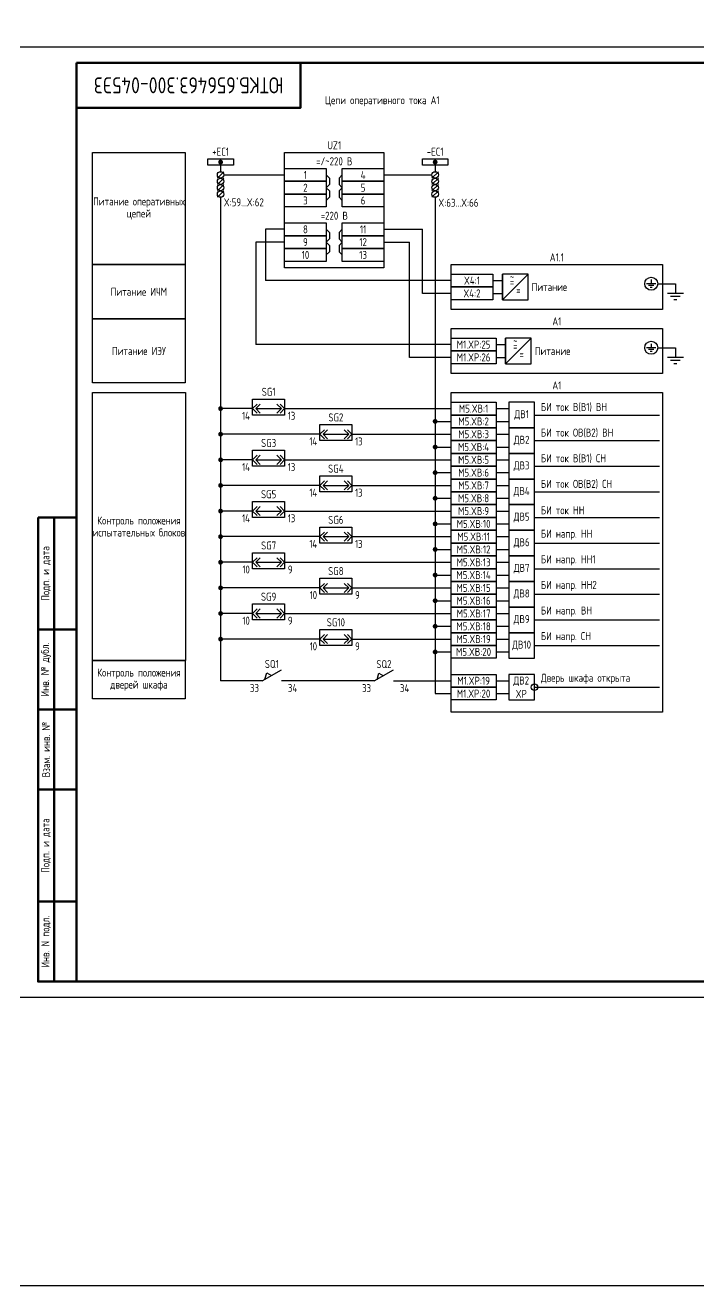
# Model space of a CAD drawing. Header units: millimetres. Extents: x -1117 to 2934, y -90 to 586.
# Drawn here: x 424 to 634.3, y -90 to 303.8 of the extents above; entities that cross this region are included whole.
import ezdxf

# ---------------------------------------------------------------- set-up
doc = ezdxf.new("R2010")
doc.units = ezdxf.units.MM
doc.styles.add('Gost_type_A', font='GOST_A.TTF')

# ---------------------------------------------------------------- blocks, each defined once
blk = doc.blocks.new('POINT')
at = {"const_width": 0.75}
blk.add_lwpolyline([(-0.375, 0, 1), (0.375, 0, 1)], format="xyb", close=True, dxfattribs=at)
blk = doc.blocks.new('Шинка')
blk.add_lwpolyline([(-4, 1), (4, 1), (4, -1), (-4, -1)], close=True)
blk.add_blockref('POINT', (0, 0))
blk = doc.blocks.new('БИ_разъем')
for p, q in [((0, 0), (1.41, 1.41)), ((0, 0), (1.41, 1.41)), ((0, 0), (1.41, -1.41)), ((0, 0), (1.41, -1.41)), ((1, 0), (2.41, 1.41)), ((1, 0), (2.41, -1.41)), ((1, 0), (9, 0)), ((9, 0), (7.59, 1.41)), ((9, 0), (7.59, -1.41)), ((10, 0), (8.59, 1.41)), ((10, 0), (8.59, 1.41)), ((10, 0), (8.59, -1.41)), ((10, 0), (8.59, -1.41))]:
    blk.add_line(p, q)
blk = doc.blocks.new('Штамп угловой верхний')
at = {"lineweight": 50}
blk.add_lwpolyline([(0, 0), (70, 0), (70, -14), (0, -14)], close=True, dxfattribs=at)
blk = doc.blocks.new('Формат_А3')
blk.add_lwpolyline([(-420, 297), (0, 297), (0, 0), (-420, 0)], close=True)
at = {"lineweight": 50}
blk.add_lwpolyline([(-400, 292), (-5, 292), (-5, 5), (-400, 5)], close=True, dxfattribs=at)
blk = doc.blocks.new('Штамп левый нижний')
at = {"lineweight": 50}
for points in [[(-12, 145), (-7, 145), (-7, 110), (-12, 110)], [(-7, 145), (0, 145), (0, 110), (-7, 110)], [(-12, 110), (-7, 110), (-7, 85), (-12, 85)], [(-7, 110), (0, 110), (0, 85), (-7, 85)], [(-12, 85), (-7, 85), (-7, 60), (-12, 60)], [(-7, 85), (0, 85), (0, 60), (-7, 60)], [(-12, 60), (-7, 60), (-7, 25), (-12, 25)], [(-7, 60), (0, 60), (0, 25), (-7, 25)], [(-12, 25), (-7, 25), (-7, 0), (-12, 0)], [(-7, 25), (0, 25), (0, 0), (-7, 0)]]:
    blk.add_lwpolyline(points, close=True, dxfattribs=at)
at = {"char_height": 2.5, "attachment_point": 5, "rotation": 90, "style": 'Gost_type_A'}
for s, insert, width in [('Подп. и дата', (-9.5, 127.5), 35), ('Инв. № дубл.', (-9.5, 97.5), 25), ('Взам. инв. №', (-9.5, 72.5), 25), ('Подп. и дата', (-9.5, 42.5), 35), ('Инв. N подл.', (-9.5, 12.5), 25)]:
    blk.add_mtext(s, dxfattribs=dict(at, insert=insert, width=width))

msp = doc.modelspace()

# ---------------------------------------------------------------- linework, layer by layer
for p, q in [((485, 261), (485, 258)), ((552, 261), (552, 258)), ((486, 258), (484, 256)), ((486, 256), (484, 254)), ((486.01, 257), (505, 257)), ((536, 257), (551, 257)), ((553, 258), (551, 256)), ((553, 256), (551, 254)), ((486, 254), (484, 252)), ((553, 254), (551, 252)), ((486, 252), (484, 250)), ((485, 250), (485, 98.98)), ((553, 252), (551, 250)), ((552, 250), (552, 94.98)), ((505, 240), (499, 240)), ((499, 240), (499, 224)), ((536, 240), (548, 240)), ((548, 220), (548, 240)), ((496, 236), (496, 204)), ((505, 236), (496, 236)), ((536, 236), (544, 236)), ((544, 200), (544, 236)), ((573, 218), (573, 226)), ((573, 218), (581, 226)), ((557, 224), (499, 224)), ((621.48, 223), (627, 223)), ((557, 220), (548, 220)), ((574, 198), (574, 206)), ((574, 198), (582, 206)), ((557, 204), (496, 204)), ((621.48, 203), (627, 203)), ((557, 200), (544, 200)), ((495, 184), (485, 184)), ((505, 184), (557, 184)), ((571, 184), (575, 184)), ((583, 182), (622, 182)), ((552, 180), (557, 180)), ((552, 180), (557, 180)), ((571, 180), (575, 180)), ((516, 176), (485, 176)), ((526, 176), (557, 176)), ((571, 176), (575, 176)), ((583, 174), (622, 174)), ((552, 172), (557, 172)), ((552, 172), (557, 172)), ((571, 172), (575, 172)), ((495, 168), (485, 168)), ((505, 168), (557, 168)), ((571, 168), (575, 168)), ((583, 166), (622, 166)), ((552, 164), (557, 164)), ((552, 164), (557, 164)), ((571, 164), (575, 164)), ((516, 160), (485, 160)), ((526, 160), (557, 160)), ((571, 160), (575, 160)), ((583, 158), (622, 158)), ((552, 156), (557, 156)), ((552, 156), (557, 156)), ((571, 156), (575, 156)), ((495, 152), (485, 152)), ((505, 152), (557, 152)), ((571, 152), (575, 152)), ((583, 150), (622, 150)), ((552, 148), (557, 148)), ((552, 148), (557, 148)), ((571, 148), (575, 148)), ((516, 144), (485, 144)), ((526, 144), (557, 144)), ((571, 144), (575, 144)), ((583, 142), (622, 142)), ((552, 140), (557, 140)), ((552, 140), (557, 140)), ((571, 140), (575, 140)), ((495, 136), (485, 136)), ((505, 136), (557, 136)), ((571, 136), (575, 136)), ((583, 134), (622, 134)), ((552, 132), (557, 132)), ((552, 132), (557, 132)), ((571, 132), (575, 132)), ((516, 128), (485, 128)), ((526, 128), (557, 128)), ((571, 128), (575, 128)), ((552, 124), (557, 124)), ((552, 124), (557, 124)), ((571, 124), (575, 124)), ((583, 126), (622, 126)), ((495, 120), (485, 120)), ((505, 120), (557, 120)), ((571, 120), (575, 120)), ((552, 116), (557, 116)), ((552, 116), (557, 116)), ((571, 116), (575, 116)), ((583, 118), (622, 118)), ((516, 112), (485, 112)), ((526, 112), (557, 112)), ((571, 112), (575, 112)), ((552, 108), (557, 108)), ((552, 108), (557, 108)), ((571, 108), (575, 108)), ((583, 110), (622, 110)), ((498, 98.98), (504, 102.44)), ((533, 98.93), (539, 102.39)), ((498, 98.98), (485, 98.98)), ((498.86, 99.47), (499.43, 101.46)), ((499.43, 101.46), (500.87, 100.63)), ((533, 98.93), (504, 98.93)), ((533.86, 99.43), (534.43, 101.41)), ((534.43, 101.41), (535.87, 100.58)), ((539, 98.98), (557, 98.98)), ((571, 98.98), (575, 98.98)), ((552, 94.98), (557, 94.98)), ((552, 94.98), (557, 94.98)), ((571, 94.98), (575, 94.98)), ((583, 96.98), (622, 96.98))]:
    msp.add_line(p, q)
at = {"ltscale": 4}
for p, q in [((570, 224), (573, 224)), ((570, 220), (573, 220)), ((571, 204), (574, 204)), ((571, 200), (574, 200))]:
    msp.add_line(p, q, dxfattribs=at)
at = {"ltscale": 4.32}
for p, q in [((620.89, 223), (618.04, 223)), ((620.32, 222.43), (618.61, 222.43)), ((619.75, 221.86), (619.18, 221.86)), ((619.46, 224.28), (619.46, 223)), ((627, 223), (627, 220)), ((629.5, 220), (624.5, 220)), ((628.5, 219), (625.5, 219)), ((627.5, 218), (626.5, 218)), ((620.89, 203), (618.04, 203)), ((620.32, 202.43), (618.61, 202.43)), ((619.75, 201.86), (619.18, 201.86)), ((619.46, 204.28), (619.46, 203)), ((627, 203), (627, 200)), ((629.5, 200), (624.5, 200)), ((628.5, 199), (625.5, 199)), ((627.5, 198), (626.5, 198))]:
    msp.add_line(p, q, dxfattribs=at)
for points in [[(-1117.42, 586), (2934.29, 586), (2934.29, -90), (-1117.42, -90)], [(473.98, 229), (445, 229), (445, 264), (473.98, 264)], [(505, 264), (536, 264), (536, 228), (505, 228)], [(505, 259), (518, 259), (518, 255), (505, 255)], [(523, 259), (536, 259), (536, 255), (523, 255)], [(505, 255), (518, 255), (518, 251), (505, 251)], [(523, 255), (536, 255), (536, 251), (523, 251)], [(505, 251), (518, 251), (518, 247), (505, 247)], [(523, 251), (536, 251), (536, 247), (523, 247)], [(505, 242), (518, 242), (518, 238), (505, 238)], [(523, 242), (536, 242), (536, 238), (523, 238)], [(505, 238), (518, 238), (518, 234), (505, 234)], [(523, 238), (536, 238), (536, 234), (523, 234)], [(505, 234), (518, 234), (518, 230), (505, 230)], [(523, 234), (536, 234), (536, 230), (523, 230)], [(473.98, 212), (445, 212), (445, 229), (473.98, 229)], [(557, 229), (623, 229), (623, 215), (557, 215)], [(557, 226), (570, 226), (570, 222), (557, 222)], [(557, 222), (570, 222), (570, 218), (557, 218)], [(473.99, 192), (445, 192), (445, 212), (473.99, 212)], [(557, 209), (623, 209), (623, 195), (557, 195)], [(557, 206), (571, 206), (571, 202), (557, 202)], [(557, 202), (571, 202), (571, 198), (557, 198)], [(474, 105.33), (445, 105.33), (445, 189), (474, 189)], [(495, 187), (505, 187), (505, 182), (495, 182)], [(557, 189), (623, 189), (623, 89.13), (557, 89.13)], [(557, 186), (571, 186), (571, 182), (557, 182)], [(557, 182), (571, 182), (571, 178), (557, 178)], [(516, 179), (526, 179), (526, 174), (516, 174)], [(557, 178), (571, 178), (571, 174), (557, 174)], [(557, 174), (571, 174), (571, 170), (557, 170)], [(495, 171), (505, 171), (505, 166), (495, 166)], [(557, 170), (571, 170), (571, 166), (557, 166)], [(557, 166), (571, 166), (571, 162), (557, 162)], [(516, 163), (526, 163), (526, 158), (516, 158)], [(557, 162), (571, 162), (571, 158), (557, 158)], [(557, 158), (571, 158), (571, 154), (557, 154)], [(495, 155), (505, 155), (505, 150), (495, 150)], [(557, 154), (571, 154), (571, 150), (557, 150)], [(557, 150), (571, 150), (571, 146), (557, 146)], [(516, 147), (526, 147), (526, 142), (516, 142)], [(557, 146), (571, 146), (571, 142), (557, 142)], [(557, 142), (571, 142), (571, 138), (557, 138)], [(495, 139), (505, 139), (505, 134), (495, 134)], [(557, 138), (571, 138), (571, 134), (557, 134)], [(557, 134), (571, 134), (571, 130), (557, 130)], [(516, 131), (526, 131), (526, 126), (516, 126)], [(557, 130), (571, 130), (571, 126), (557, 126)], [(495, 123), (505, 123), (505, 118), (495, 118)], [(557, 126), (571, 126), (571, 122), (557, 122)], [(557, 122), (571, 122), (571, 118), (557, 118)], [(516, 115), (526, 115), (526, 110), (516, 110)], [(557, 118), (571, 118), (571, 114), (557, 114)], [(557, 114), (571, 114), (571, 110), (557, 110)], [(557, 110), (571, 110), (571, 106), (557, 106)], [(473.97, 93.33), (445, 93.33), (445, 105.33), (473.97, 105.33)], [(557, 100.98), (571, 100.98), (571, 96.98), (557, 96.98)], [(557, 100.98), (571, 100.98), (571, 96.98), (557, 96.98)], [(557, 96.98), (571, 96.98), (571, 92.98), (557, 92.98)]]:
    msp.add_lwpolyline(points, close=True)
for points in [[(518, 257), (519, 256), (519, 254), (518, 253)], [(523, 257), (522, 256), (522, 254), (523, 253)], [(518, 253), (519, 252), (519, 250), (518, 249)], [(523, 253), (522, 252), (522, 250), (523, 249)], [(518, 240), (519, 239), (519, 237), (518, 236)], [(523, 240), (522, 239), (522, 237), (523, 236)], [(518, 236), (519, 235), (519, 233), (518, 232)], [(523, 236), (522, 235), (522, 233), (523, 232)]]:
    msp.add_lwpolyline(points)
at = {"ltscale": 4}
for points in [[(573, 218), (581, 218), (581, 226), (573, 226)], [(574, 198), (582, 198), (582, 206), (574, 206)], [(575, 178), (583, 178), (583, 186), (575, 186)], [(575, 170), (583, 170), (583, 178), (575, 178)], [(575, 162), (583, 162), (583, 170), (575, 170)], [(575, 154), (583, 154), (583, 162), (575, 162)], [(575, 146), (583, 146), (583, 154), (575, 154)], [(575, 138), (583, 138), (583, 146), (575, 146)], [(575, 130), (583, 130), (583, 138), (575, 138)], [(575, 122), (583, 122), (583, 130), (575, 130)], [(575, 114), (583, 114), (583, 122), (575, 122)], [(575, 106), (583, 106), (583, 114), (575, 114)], [(575, 92.98), (583, 92.98), (583, 100.98), (575, 100.98)]]:
    msp.add_lwpolyline(points, close=True, dxfattribs=at)
for centre, radius in [((485, 257), 1), ((485, 255), 1), ((552, 257), 1), ((552, 255), 1), ((485, 253), 1), ((552, 253), 1), ((485, 251), 1), ((552, 251), 1), ((619.46, 223), 2.02), ((619.46, 203), 2.02), ((583, 96.98), 1)]:
    msp.add_circle(centre, radius)

# ---------------------------------------------------------------- block references
at = {"color": 1}
for name, p in [('Формат_А3', (840, 0)), ('Штамп левый нижний', (440, 5))]:
    msp.add_blockref(name, p, dxfattribs=at)
for name, p in [('Штамп угловой верхний', (440, 292)), ('Шинка', (485, 261)), ('Шинка', (552, 261)), ('БИ_разъем', (495, 184)), ('POINT', (485, 184)), ('БИ_разъем', (516, 176)), ('POINT', (552, 180)), ('POINT', (552, 180)), ('POINT', (485, 176)), ('БИ_разъем', (495, 168)), ('POINT', (552, 172)), ('POINT', (552, 172)), ('POINT', (485, 168)), ('POINT', (552, 164)), ('POINT', (552, 164)), ('POINT', (485, 160)), ('БИ_разъем', (516, 160)), ('POINT', (552, 156)), ('POINT', (552, 156)), ('POINT', (485, 152)), ('БИ_разъем', (495, 152)), ('POINT', (552, 148)), ('POINT', (552, 148)), ('POINT', (485, 144)), ('БИ_разъем', (516, 144)), ('POINT', (552, 140)), ('POINT', (552, 140)), ('POINT', (485, 136)), ('БИ_разъем', (495, 136)), ('POINT', (552, 132)), ('POINT', (552, 132)), ('POINT', (485, 128)), ('БИ_разъем', (516, 128)), ('POINT', (552, 124)), ('POINT', (552, 124)), ('POINT', (485, 120)), ('БИ_разъем', (495, 120)), ('POINT', (552, 116)), ('POINT', (552, 116)), ('POINT', (485, 112)), ('БИ_разъем', (516, 112)), ('POINT', (552, 108)), ('POINT', (552, 108))]:
    msp.add_blockref(name, p)

# ---------------------------------------------------------------- texts
at = {"insert": (475, 285), "char_height": 5, "width": 70, "attachment_point": 5, "rotation": 180, "style": 'Gost_type_A'}
msp.add_mtext('ЮТКБ.656463.300-045Э3', dxfattribs=at)
at = {"char_height": 2.5, "line_spacing_factor": 0.9, "style": 'Gost_type_A'}
for s, insert, width, attachment_point in [('Цепи оперативного тока А1', (535.5, 280), 197.5, 5), ('UZ1', (520.5, 265), 31, 8), ('=/~220 В', (520.5, 260), 31, 8), ('Питание оперативных цепей', (459.49, 246.5), 28.9833, 5), ('X:59...X:62', (486, 249.69), 16, 1), ('X:63...X:66', (553, 249.55), 16, 1), ('=220 В', (520.5, 243), 31, 8), ('A1.1', (590, 230), 66, 8), ('Питание ИЧМ', (459.49, 220.5), 28.9833, 5), ('A1', (590, 210), 66, 8), ('Питание ИЭУ', (459.5, 202), 28.9936, 5), ('SG1', (500, 188), 10, 8), ('A1', (590, 190), 66, 8), ('{\\T0.9;14}', (494, 183), 5, 3), ('{\\T0.9;13}', (506, 183), 5, 1), ('SG2', (521, 180), 10, 8), ('SG3', (500, 172), 10, 8), ('{\\T0.9;14}', (515, 175), 5, 3), ('{\\T0.9;13}', (527, 175), 5, 1), ('{\\T0.9;14}', (494, 167), 5, 3), ('{\\T0.9;13}', (506, 167), 5, 1), ('SG4', (521, 164), 10, 8), ('SG5', (500, 156), 10, 8), ('{\\T0.9;14}', (515, 159), 5, 3), ('{\\T0.9;13}', (527, 159), 5, 1), ('Контроль положения\\Pиспытательных блоков', (459.5, 147.17), 28.996, 5), ('{\\T0.9;14}', (494, 151), 5, 3), ('{\\T0.9;13}', (506, 151), 5, 1), ('SG6', (521, 148), 10, 8), ('SG7', (500, 140), 10, 8), ('{\\T0.9;14}', (515, 143), 5, 3), ('{\\T0.9;13}', (527, 143), 5, 1), ('{\\T0.9;10}', (494, 135), 5, 3), ('{\\T0.9;9}', (506, 135), 5, 1), ('SG8', (521, 132), 10, 8), ('SG9', (500, 124), 10, 8), ('{\\T0.9;10}', (515, 127), 5, 3), ('{\\T0.9;9}', (527, 127), 5, 1), ('{\\T0.9;10}', (494, 119), 5, 3), ('{\\T0.9;9}', (506, 119), 5, 1), ('SG10', (521, 116), 10, 8), ('{\\T0.9;10}', (515, 111), 5, 3), ('{\\T0.9;9}', (527, 111), 5, 1), ('Контроль положения\\Pдверей шкафа', (459.5, 99.33), 29.0042, 5)]:
    msp.add_mtext(s, dxfattribs=dict(at, insert=insert, width=width, attachment_point=attachment_point))
at = {"char_height": 2.5, "style": 'Gost_type_A'}
for s, insert, width, attachment_point in [('+EC1', (485, 263), 10, 8), ('-EC1', (552, 263), 10, 8), ('1', (511.5, 257), 13, 5), ('4', (529.5, 257), 13, 5), ('2', (511.5, 253), 13, 5), ('5', (529.5, 253), 13, 5), ('3', (511.5, 249), 13, 5), ('6', (529.5, 249), 13, 5), ('8', (511.5, 240), 13, 5), ('11', (529.5, 240), 13, 5), ('9', (511.5, 236), 13, 5), ('12', (529.5, 236), 13, 5), ('10', (511.5, 232), 13, 5), ('13', (529.5, 232), 13, 5), ('X4:1', (563.5, 224), 13, 5), ('~', (576, 225.03), 2.7, 5), ('X4:2', (563.5, 220), 13, 5), ('=', (576, 223.53), 6, 5), ('=', (578, 221), 6, 5), ('Питание', (587.67, 221.99), 11.3452, 5), ('M1.XP:25', (564, 204), 13.9956, 5), ('~', (577, 205.03), 2.7, 5), ('M1.XP:26', (564, 200), 13.9956, 5), ('=', (577, 203.53), 6, 5), ('=', (579, 201), 6, 5), ('Питание', (588.67, 201.99), 11.3452, 5), ('M5.XВ:1', (564, 184), 14, 5), ('БИ ток В(В1) ВН', (585, 183), 27.8465, 7), ('M5.XВ:2', (564, 180), 14, 5), ('ДВ1', (579, 182), 7.9998, 5), ('M5.XВ:3', (564, 176), 14, 5), ('БИ ток ОВ(В2) ВН', (585, 175), 27.8465, 7), ('M5.XВ:4', (564, 172), 14, 5), ('ДВ2', (579, 174), 7.9998, 5), ('БИ ток В(В1) СН', (585, 167), 31.722, 7), ('M5.XВ:5', (564, 168), 14, 5), ('ДВ3', (579, 166), 7.9998, 5), ('M5.XВ:6', (564, 164), 14, 5), ('БИ ток ОВ(В2) СН', (585, 159), 35.3442, 7), ('M5.XВ:7', (564, 160), 14, 5), ('ДВ4', (579, 158), 7.9998, 5), ('M5.XВ:8', (564, 156), 14, 5), ('M5.XВ:9', (564, 152), 14, 5), ('ДВ5', (579, 150), 7.9998, 5), ('БИ ток НН', (585, 151), 33.6483, 7), ('M5.XВ:10', (564, 148), 14, 5), ('БИ напр. НН', (585, 143), 33.6483, 7), ('M5.XВ:11', (564, 144), 14, 5), ('ДВ6', (579, 142), 7.9998, 5), ('M5.XВ:12', (564, 140), 14, 5), ('БИ напр. НН1', (585, 135), 27.8465, 7), ('M5.XВ:13', (564, 136), 14, 5), ('ДВ7', (579, 134), 7.9998, 5), ('M5.XВ:14', (564, 132), 14, 5), ('БИ напр. НН2', (585, 127), 29.1657, 7), ('M5.XВ:15', (564, 128), 14, 5), ('ДВ8', (579, 126), 7.9998, 5), ('M5.XВ:16', (564, 124), 14, 5), ('БИ напр. ВН', (585, 119), 27.8465, 7), ('M5.XВ:17', (564, 120), 14, 5), ('ДВ9', (579, 118), 7.9998, 5), ('M5.XВ:18', (564, 116), 14, 5), ('M5.XВ:19', (564, 112), 14, 5), ('ДВ10', (579, 110), 7.9998, 5), ('БИ напр. СН', (585, 111), 27.8465, 7), ('M5.XВ:20', (564, 108), 14, 5), ('SQ1', (501, 102.98), 10, 8), ('SQ2', (536, 102.93), 10, 8), ('M1.XP:19', (564, 98.98), 14, 5), ('ДВ2 XP', (578.88, 96.98), 7.7588, 5), ('Дверь шкафа открыта', (585, 97.98), 35.9749, 7), ('33', (497, 97.98), 6, 3), ('34', (506, 97.98), 6, 1), ('33', (532, 97.93), 6, 3), ('34', (541, 97.93), 6, 1), ('M1.XP:20', (564, 94.98), 14, 5)]:
    msp.add_mtext(s, dxfattribs=dict(at, insert=insert, width=width, attachment_point=attachment_point))

doc.saveas('drawing.dxf')
